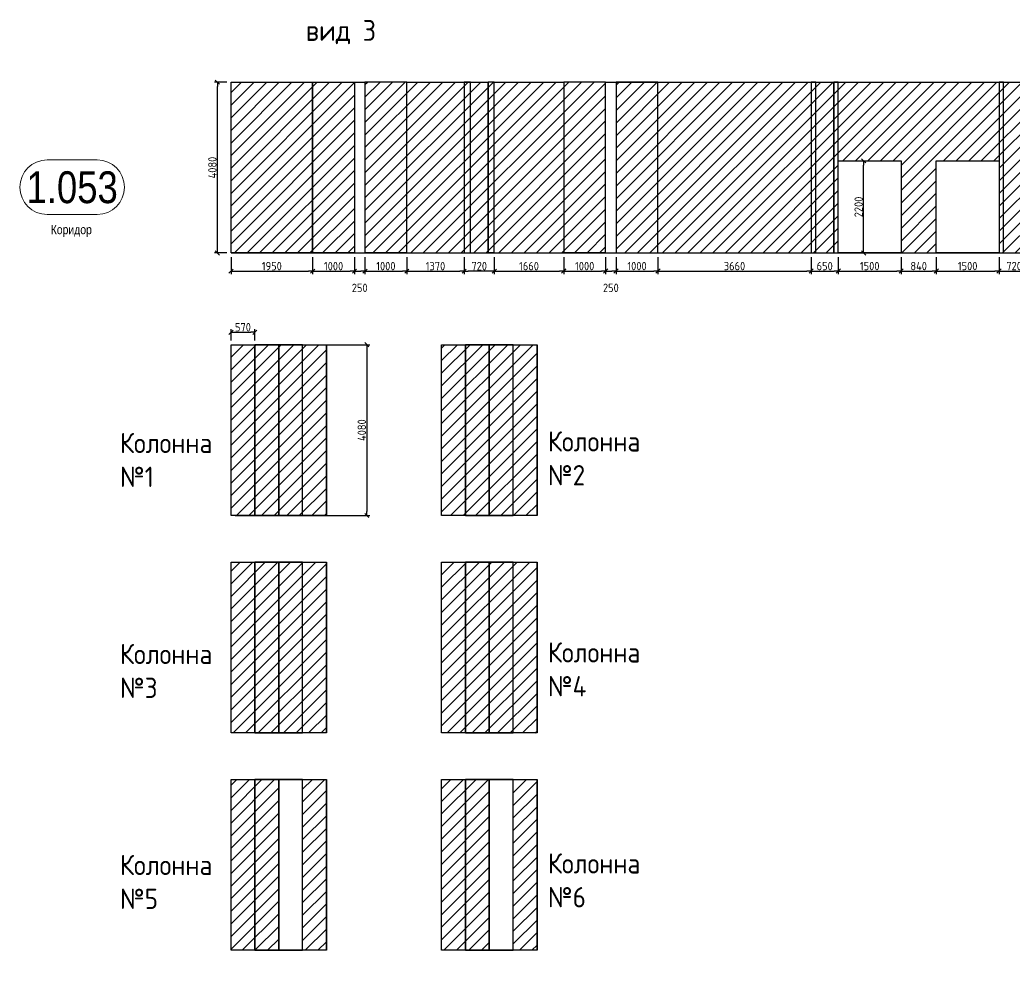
# Model space of a CAD drawing. Header units: millimetres. Extents: x -24360 to 609566, y -391049 to 148426.
# Drawn here: x 273100 to 296855, y -371219 to -348568 of the extents above; entities that cross this region are included whole.
import ezdxf
from ezdxf.enums import TextEntityAlignment as Align

# ---------------------------------------------------------------- set-up
doc = ezdxf.new("R2010")
doc.units = ezdxf.units.MM
doc.layers.get('Defpoints').update_dxf_attribs({"color": 140})
for name, color, linetype, lineweight in [('АР_Area', 5, 'Continuous', 5), ('осново', 7, 'Continuous', 30), ('Уголки', 1, 'Continuous', 30), ('Штриховка', 7, 'Continuous', 30)]:
    doc.layers.add(name, color=color, linetype=linetype, lineweight=lineweight)
doc.styles.add('style1', font='ARIALN.TTF')
doc.styles.add('СПДС', font='isocpeur.ttf', dxfattribs={"width": 0.9})
doc.dimstyles.new('Размера А3', dxfattribs={"dimtxt": 200, "dimasz": 100, "dimexe": 70, "dimexo": 100, "dimgap": 20, "dimtad": 1, "dimdec": 0, "dimrnd": 10, "dimzin": 0, "dimdsep": 46, "dimtxsty": 'СПДС', "dimblk": 'ARROWHEAD_6', "dimcen": 1, "dimclrd": 256, "dimclre": 256, "dimclrt": 256, "dimazin": 0, "dimtfac": 1, "dimtdec": 0, "dimtmove": 2, "dimatfit": 3, "dimfxl": 1, "dimtolj": 1, "dimtzin": 0, "dimarcsym": 0})

# ---------------------------------------------------------------- blocks, each defined once
blk = doc.blocks.new('MOK-МаркаПом_овал_ареал')
for p, q in [((-2.75, 3), (2.75, 3)), ((-2.75, -3), (2.75, -3))]:
    blk.add_line(p, q)
for centre, radius, start, end in [((-2.75, 0), 3, 90, 270), ((2.75, 0), 3, 270, 90), ((-3.75, 0), 3.5, 0, 0.001)]:
    blk.add_arc(centre, radius, start, end)
at = {"color": 0, "style": 'style1'}
blk.add_attdef('АР-ПОМЕЩЕНИЕ:НОМЕР', text='', height=3.5, dxfattribs=at).set_placement((0, 0), align=Align.MIDDLE)
blk = doc.blocks.new('ARROWHEAD_6')
at = {"color": 0, "linetype": 'Continuous'}
for p, q in [((0, 0), (-1, 0)), ((-0.5, -0.5), (0.5, 0.5))]:
    blk.add_line(p, q, dxfattribs=at)
blk = doc.blocks.new('*D928')
at = {"lineweight": -2, "transparency": 16777216}
for p, q in [((278245, -356328), (281460, -356328)), ((281390, -356428), (281390, -360308)), ((278245, -360408), (281460, -360408))]:
    blk.add_line(p, q, dxfattribs=at)
at = {"layer": 'Defpoints', "color": 0, "lineweight": 15, "transparency": 16777216}
for p in [(278145, -356328), (278145, -360408), (281390, -360408)]:
    blk.add_point(p, dxfattribs=at)
at = {"lineweight": -2, "transparency": 16777216, "xscale": 100, "yscale": 100, "zscale": 100}
for p, rotation in [((281390, -356328), 90), ((281390, -360408), 270)]:
    blk.add_blockref('ARROWHEAD_6', p, dxfattribs=dict(at, rotation=rotation))
at = {"transparency": 16777216, "insert": (281270, -358368), "char_height": 200, "attachment_point": 5, "rotation": 90, "style": 'СПДС'}
blk.add_mtext('\\A1;4080', dxfattribs=at)
blk = doc.blocks.new('*D929')
at = {"lineweight": -2, "transparency": 16777216}
for p, q in [((278145, -356228), (278145, -355960)), ((278245, -356030), (278615, -356030)), ((278715, -356228), (278715, -355960))]:
    blk.add_line(p, q, dxfattribs=at)
at = {"layer": 'Defpoints', "color": 0, "lineweight": 15, "transparency": 16777216}
for p in [(278715, -356030), (278145, -356328), (278715, -356328)]:
    blk.add_point(p, dxfattribs=at)
at = {"lineweight": -2, "transparency": 16777216, "xscale": 100, "yscale": 100, "zscale": 100, "rotation": 180}
blk.add_blockref('ARROWHEAD_6', (278145, -356030), dxfattribs=at)
at = {"lineweight": -2, "transparency": 16777216, "xscale": 100, "yscale": 100, "zscale": 100}
blk.add_blockref('ARROWHEAD_6', (278715, -356030), dxfattribs=at)
at = {"transparency": 16777216, "insert": (278430, -355910), "char_height": 200, "attachment_point": 5, "style": 'СПДС'}
blk.add_mtext('\\A1;570', dxfattribs=at)
blk = doc.blocks.new('*D933')
at = {"lineweight": -2, "transparency": 16777216}
for p, q in [((278045, -350056), (277750, -350056)), ((277820, -354036), (277820, -350156)), ((278045, -354136), (277750, -354136))]:
    blk.add_line(p, q, dxfattribs=at)
at = {"layer": 'Defpoints', "color": 0, "lineweight": 15, "transparency": 16777216}
for p in [(277820, -350056), (278145, -350056), (278145, -354136)]:
    blk.add_point(p, dxfattribs=at)
at = {"lineweight": -2, "transparency": 16777216, "xscale": 100, "yscale": 100, "zscale": 100}
for p, rotation in [((277820, -350056), 90), ((277820, -354136), 270)]:
    blk.add_blockref('ARROWHEAD_6', p, dxfattribs=dict(at, rotation=rotation))
at = {"transparency": 16777216, "insert": (277700, -352096), "char_height": 200, "attachment_point": 5, "rotation": 90, "style": 'СПДС'}
blk.add_mtext('\\A1;4080', dxfattribs=at)
blk = doc.blocks.new('*D934')
at = {"lineweight": -2, "transparency": 16777216}
for p, q in [((278145, -354236), (278145, -354640)), ((280095, -354236), (280095, -354640)), ((278245, -354570), (279995, -354570))]:
    blk.add_line(p, q, dxfattribs=at)
at = {"layer": 'Defpoints', "color": 0, "lineweight": 15, "transparency": 16777216}
for p in [(278145, -354136), (280095, -354136), (280095, -354570)]:
    blk.add_point(p, dxfattribs=at)
at = {"lineweight": -2, "transparency": 16777216, "xscale": 100, "yscale": 100, "zscale": 100, "rotation": 180}
blk.add_blockref('ARROWHEAD_6', (278145, -354570), dxfattribs=at)
at = {"lineweight": -2, "transparency": 16777216, "xscale": 100, "yscale": 100, "zscale": 100}
blk.add_blockref('ARROWHEAD_6', (280095, -354570), dxfattribs=at)
at = {"transparency": 16777216, "insert": (279120, -354450), "char_height": 200, "attachment_point": 5, "style": 'СПДС'}
blk.add_mtext('\\A1;1950', dxfattribs=at)
blk = doc.blocks.new('*D935')
at = {"lineweight": -2, "transparency": 16777216}
for p, q in [((280095, -354236), (280095, -354640)), ((281095, -354236), (281095, -354640)), ((280195, -354570), (280995, -354570))]:
    blk.add_line(p, q, dxfattribs=at)
at = {"layer": 'Defpoints', "color": 0, "lineweight": 15, "transparency": 16777216}
for p in [(280095, -354136), (281095, -354136), (281095, -354570)]:
    blk.add_point(p, dxfattribs=at)
at = {"lineweight": -2, "transparency": 16777216, "xscale": 100, "yscale": 100, "zscale": 100, "rotation": 180}
blk.add_blockref('ARROWHEAD_6', (280095, -354570), dxfattribs=at)
at = {"lineweight": -2, "transparency": 16777216, "xscale": 100, "yscale": 100, "zscale": 100}
blk.add_blockref('ARROWHEAD_6', (281095, -354570), dxfattribs=at)
at = {"transparency": 16777216, "insert": (280595, -354450), "char_height": 200, "attachment_point": 5, "style": 'СПДС'}
blk.add_mtext('\\A1;1000', dxfattribs=at)
blk = doc.blocks.new('*D936')
at = {"lineweight": -2, "transparency": 16777216}
for p, q in [((281095, -354236), (281095, -354640)), ((281345, -354236), (281345, -354640)), ((281195, -354570), (281245, -354570))]:
    blk.add_line(p, q, dxfattribs=at)
at = {"layer": 'Defpoints', "color": 0, "lineweight": 15, "transparency": 16777216}
for p in [(281095, -354136), (281345, -354136), (281345, -354570)]:
    blk.add_point(p, dxfattribs=at)
at = {"lineweight": -2, "transparency": 16777216, "xscale": 100, "yscale": 100, "zscale": 100, "rotation": 180}
blk.add_blockref('ARROWHEAD_6', (281095, -354570), dxfattribs=at)
at = {"lineweight": -2, "transparency": 16777216, "xscale": 100, "yscale": 100, "zscale": 100}
blk.add_blockref('ARROWHEAD_6', (281345, -354570), dxfattribs=at)
at = {"transparency": 16777216, "insert": (281220, -354970), "char_height": 200, "attachment_point": 5, "style": 'СПДС'}
blk.add_mtext('\\A1;250', dxfattribs=at)
blk = doc.blocks.new('*D937')
at = {"lineweight": -2, "transparency": 16777216}
for p, q in [((281345, -354236), (281345, -354640)), ((282345, -354236), (282345, -354640)), ((281445, -354570), (282245, -354570))]:
    blk.add_line(p, q, dxfattribs=at)
at = {"layer": 'Defpoints', "color": 0, "lineweight": 15, "transparency": 16777216}
for p in [(281345, -354136), (282345, -354136), (282345, -354570)]:
    blk.add_point(p, dxfattribs=at)
at = {"lineweight": -2, "transparency": 16777216, "xscale": 100, "yscale": 100, "zscale": 100, "rotation": 180}
blk.add_blockref('ARROWHEAD_6', (281345, -354570), dxfattribs=at)
at = {"lineweight": -2, "transparency": 16777216, "xscale": 100, "yscale": 100, "zscale": 100}
blk.add_blockref('ARROWHEAD_6', (282345, -354570), dxfattribs=at)
at = {"transparency": 16777216, "insert": (281845, -354450), "char_height": 200, "attachment_point": 5, "style": 'СПДС'}
blk.add_mtext('\\A1;1000', dxfattribs=at)
blk = doc.blocks.new('*D938')
at = {"lineweight": -2, "transparency": 16777216}
for p, q in [((282345, -354236), (282345, -354640)), ((283715, -354236), (283715, -354640)), ((282445, -354570), (283615, -354570))]:
    blk.add_line(p, q, dxfattribs=at)
at = {"layer": 'Defpoints', "color": 0, "lineweight": 15, "transparency": 16777216}
for p in [(282345, -354136), (283715, -354136), (283715, -354570)]:
    blk.add_point(p, dxfattribs=at)
at = {"lineweight": -2, "transparency": 16777216, "xscale": 100, "yscale": 100, "zscale": 100, "rotation": 180}
blk.add_blockref('ARROWHEAD_6', (282345, -354570), dxfattribs=at)
at = {"lineweight": -2, "transparency": 16777216, "xscale": 100, "yscale": 100, "zscale": 100}
blk.add_blockref('ARROWHEAD_6', (283715, -354570), dxfattribs=at)
at = {"transparency": 16777216, "insert": (283030, -354450), "char_height": 200, "attachment_point": 5, "style": 'СПДС'}
blk.add_mtext('\\A1;1370', dxfattribs=at)
blk = doc.blocks.new('*D939')
at = {"lineweight": -2, "transparency": 16777216}
for p, q in [((283715, -354236), (283715, -354640)), ((284435, -354236), (284435, -354640)), ((284335, -354570), (283815, -354570))]:
    blk.add_line(p, q, dxfattribs=at)
at = {"layer": 'Defpoints', "color": 0, "lineweight": 15, "transparency": 16777216}
for p in [(283715, -354136), (284435, -354136), (283715, -354570)]:
    blk.add_point(p, dxfattribs=at)
at = {"lineweight": -2, "transparency": 16777216, "xscale": 100, "yscale": 100, "zscale": 100, "rotation": 180}
blk.add_blockref('ARROWHEAD_6', (283715, -354570), dxfattribs=at)
at = {"lineweight": -2, "transparency": 16777216, "xscale": 100, "yscale": 100, "zscale": 100}
blk.add_blockref('ARROWHEAD_6', (284435, -354570), dxfattribs=at)
at = {"transparency": 16777216, "insert": (284075, -354450), "char_height": 200, "attachment_point": 5, "style": 'СПДС'}
blk.add_mtext('\\A1;720', dxfattribs=at)
blk = doc.blocks.new('*D940')
at = {"lineweight": -2, "transparency": 16777216}
for p, q in [((284435, -354236), (284435, -354640)), ((286095, -354236), (286095, -354640)), ((284535, -354570), (285995, -354570))]:
    blk.add_line(p, q, dxfattribs=at)
at = {"layer": 'Defpoints', "color": 0, "lineweight": 15, "transparency": 16777216}
for p in [(284435, -354136), (286095, -354136), (286095, -354570)]:
    blk.add_point(p, dxfattribs=at)
at = {"lineweight": -2, "transparency": 16777216, "xscale": 100, "yscale": 100, "zscale": 100, "rotation": 180}
blk.add_blockref('ARROWHEAD_6', (284435, -354570), dxfattribs=at)
at = {"lineweight": -2, "transparency": 16777216, "xscale": 100, "yscale": 100, "zscale": 100}
blk.add_blockref('ARROWHEAD_6', (286095, -354570), dxfattribs=at)
at = {"transparency": 16777216, "insert": (285265, -354450), "char_height": 200, "attachment_point": 5, "style": 'СПДС'}
blk.add_mtext('\\A1;1660', dxfattribs=at)
blk = doc.blocks.new('*D941')
at = {"lineweight": -2, "transparency": 16777216}
for p, q in [((286095, -354236), (286095, -354639)), ((287095, -354236), (287095, -354639)), ((286195, -354569), (286995, -354569))]:
    blk.add_line(p, q, dxfattribs=at)
at = {"layer": 'Defpoints', "color": 0, "lineweight": 15, "transparency": 16777216}
for p in [(286095, -354136), (287095, -354136), (287095, -354569)]:
    blk.add_point(p, dxfattribs=at)
at = {"lineweight": -2, "transparency": 16777216, "xscale": 100, "yscale": 100, "zscale": 100, "rotation": 180}
blk.add_blockref('ARROWHEAD_6', (286095, -354569), dxfattribs=at)
at = {"lineweight": -2, "transparency": 16777216, "xscale": 100, "yscale": 100, "zscale": 100}
blk.add_blockref('ARROWHEAD_6', (287095, -354569), dxfattribs=at)
at = {"transparency": 16777216, "insert": (286595, -354449), "char_height": 200, "attachment_point": 5, "style": 'СПДС'}
blk.add_mtext('\\A1;1000', dxfattribs=at)
blk = doc.blocks.new('*D942')
at = {"lineweight": -2, "transparency": 16777216}
for p, q in [((287095, -354236), (287095, -354639)), ((287345, -354236), (287345, -354639)), ((287195, -354569), (287245, -354569))]:
    blk.add_line(p, q, dxfattribs=at)
at = {"layer": 'Defpoints', "color": 0, "lineweight": 15, "transparency": 16777216}
for p in [(287095, -354136), (287345, -354136), (287345, -354569)]:
    blk.add_point(p, dxfattribs=at)
at = {"lineweight": -2, "transparency": 16777216, "xscale": 100, "yscale": 100, "zscale": 100, "rotation": 180}
blk.add_blockref('ARROWHEAD_6', (287095, -354569), dxfattribs=at)
at = {"lineweight": -2, "transparency": 16777216, "xscale": 100, "yscale": 100, "zscale": 100}
blk.add_blockref('ARROWHEAD_6', (287345, -354569), dxfattribs=at)
at = {"transparency": 16777216, "insert": (287220, -354969), "char_height": 200, "attachment_point": 5, "style": 'СПДС'}
blk.add_mtext('\\A1;250', dxfattribs=at)
blk = doc.blocks.new('*D943')
at = {"lineweight": -2, "transparency": 16777216}
for p, q in [((287345, -354236), (287345, -354639)), ((288345, -354236), (288345, -354639)), ((287445, -354569), (288245, -354569))]:
    blk.add_line(p, q, dxfattribs=at)
at = {"layer": 'Defpoints', "color": 0, "lineweight": 15, "transparency": 16777216}
for p in [(287345, -354136), (288345, -354136), (288345, -354569)]:
    blk.add_point(p, dxfattribs=at)
at = {"lineweight": -2, "transparency": 16777216, "xscale": 100, "yscale": 100, "zscale": 100, "rotation": 180}
blk.add_blockref('ARROWHEAD_6', (287345, -354569), dxfattribs=at)
at = {"lineweight": -2, "transparency": 16777216, "xscale": 100, "yscale": 100, "zscale": 100}
blk.add_blockref('ARROWHEAD_6', (288345, -354569), dxfattribs=at)
at = {"transparency": 16777216, "insert": (287845, -354449), "char_height": 200, "attachment_point": 5, "style": 'СПДС'}
blk.add_mtext('\\A1;1000', dxfattribs=at)
blk = doc.blocks.new('*D944')
at = {"lineweight": -2, "transparency": 16777216}
for p, q in [((288345, -354236), (288345, -354639)), ((292005, -354236), (292005, -354639)), ((288445, -354569), (291905, -354569))]:
    blk.add_line(p, q, dxfattribs=at)
at = {"layer": 'Defpoints', "color": 0, "lineweight": 15, "transparency": 16777216}
for p in [(288345, -354136), (292005, -354136), (292005, -354569)]:
    blk.add_point(p, dxfattribs=at)
at = {"lineweight": -2, "transparency": 16777216, "xscale": 100, "yscale": 100, "zscale": 100, "rotation": 180}
blk.add_blockref('ARROWHEAD_6', (288345, -354569), dxfattribs=at)
at = {"lineweight": -2, "transparency": 16777216, "xscale": 100, "yscale": 100, "zscale": 100}
blk.add_blockref('ARROWHEAD_6', (292005, -354569), dxfattribs=at)
at = {"transparency": 16777216, "insert": (290175, -354449), "char_height": 200, "attachment_point": 5, "style": 'СПДС'}
blk.add_mtext('\\A1;3660', dxfattribs=at)
blk = doc.blocks.new('*D945')
at = {"lineweight": -2, "transparency": 16777216}
for p, q in [((292005, -354236), (292005, -354639)), ((292655, -354236), (292655, -354639)), ((292105, -354569), (292555, -354569))]:
    blk.add_line(p, q, dxfattribs=at)
at = {"layer": 'Defpoints', "color": 0, "lineweight": 15, "transparency": 16777216}
for p in [(292005, -354136), (292655, -354136), (292655, -354569)]:
    blk.add_point(p, dxfattribs=at)
at = {"lineweight": -2, "transparency": 16777216, "xscale": 100, "yscale": 100, "zscale": 100, "rotation": 180}
blk.add_blockref('ARROWHEAD_6', (292005, -354569), dxfattribs=at)
at = {"lineweight": -2, "transparency": 16777216, "xscale": 100, "yscale": 100, "zscale": 100}
blk.add_blockref('ARROWHEAD_6', (292655, -354569), dxfattribs=at)
at = {"transparency": 16777216, "insert": (292330, -354449), "char_height": 200, "attachment_point": 5, "style": 'СПДС'}
blk.add_mtext('\\A1;650', dxfattribs=at)
blk = doc.blocks.new('*D946')
at = {"lineweight": -2, "transparency": 16777216}
for p, q in [((292655, -354236), (292655, -354639)), ((294155, -354236), (294155, -354639)), ((292755, -354569), (294055, -354569))]:
    blk.add_line(p, q, dxfattribs=at)
at = {"layer": 'Defpoints', "color": 0, "lineweight": 15, "transparency": 16777216}
for p in [(292655, -354136), (294155, -354136), (294155, -354569)]:
    blk.add_point(p, dxfattribs=at)
at = {"lineweight": -2, "transparency": 16777216, "xscale": 100, "yscale": 100, "zscale": 100, "rotation": 180}
blk.add_blockref('ARROWHEAD_6', (292655, -354569), dxfattribs=at)
at = {"lineweight": -2, "transparency": 16777216, "xscale": 100, "yscale": 100, "zscale": 100}
blk.add_blockref('ARROWHEAD_6', (294155, -354569), dxfattribs=at)
at = {"transparency": 16777216, "insert": (293405, -354449), "char_height": 200, "attachment_point": 5, "style": 'СПДС'}
blk.add_mtext('\\A1;1500', dxfattribs=at)
blk = doc.blocks.new('*D947')
at = {"lineweight": -2, "transparency": 16777216}
for p, q in [((292755, -351936), (293330, -351936)), ((293260, -354036), (293260, -352036)), ((292755, -354136), (293330, -354136))]:
    blk.add_line(p, q, dxfattribs=at)
at = {"layer": 'Defpoints', "color": 0, "lineweight": 15, "transparency": 16777216}
for p in [(292655, -351936), (293260, -351936), (292655, -354136)]:
    blk.add_point(p, dxfattribs=at)
at = {"lineweight": -2, "transparency": 16777216, "xscale": 100, "yscale": 100, "zscale": 100}
for p, rotation in [((293260, -351936), 90), ((293260, -354136), 270)]:
    blk.add_blockref('ARROWHEAD_6', p, dxfattribs=dict(at, rotation=rotation))
at = {"transparency": 16777216, "insert": (293140, -353036), "char_height": 200, "attachment_point": 5, "rotation": 90, "style": 'СПДС'}
blk.add_mtext('\\A1;2200', dxfattribs=at)
blk = doc.blocks.new('*D948')
at = {"lineweight": -2, "transparency": 16777216}
for p, q in [((294155, -354236), (294155, -354639)), ((294995, -354236), (294995, -354639)), ((294255, -354569), (294895, -354569))]:
    blk.add_line(p, q, dxfattribs=at)
at = {"layer": 'Defpoints', "color": 0, "lineweight": 15, "transparency": 16777216}
for p in [(294155, -354136), (294995, -354136), (294995, -354569)]:
    blk.add_point(p, dxfattribs=at)
at = {"lineweight": -2, "transparency": 16777216, "xscale": 100, "yscale": 100, "zscale": 100, "rotation": 180}
blk.add_blockref('ARROWHEAD_6', (294155, -354569), dxfattribs=at)
at = {"lineweight": -2, "transparency": 16777216, "xscale": 100, "yscale": 100, "zscale": 100}
blk.add_blockref('ARROWHEAD_6', (294995, -354569), dxfattribs=at)
at = {"transparency": 16777216, "insert": (294575, -354449), "char_height": 200, "attachment_point": 5, "style": 'СПДС'}
blk.add_mtext('\\A1;840', dxfattribs=at)
blk = doc.blocks.new('*D949')
at = {"lineweight": -2, "transparency": 16777216}
for p, q in [((294995, -354236), (294995, -354638)), ((296495, -354236), (296495, -354638)), ((295095, -354568), (296395, -354568))]:
    blk.add_line(p, q, dxfattribs=at)
at = {"layer": 'Defpoints', "color": 0, "lineweight": 15, "transparency": 16777216}
for p in [(294995, -354136), (296495, -354136), (296495, -354568)]:
    blk.add_point(p, dxfattribs=at)
at = {"lineweight": -2, "transparency": 16777216, "xscale": 100, "yscale": 100, "zscale": 100, "rotation": 180}
blk.add_blockref('ARROWHEAD_6', (294995, -354568), dxfattribs=at)
at = {"lineweight": -2, "transparency": 16777216, "xscale": 100, "yscale": 100, "zscale": 100}
blk.add_blockref('ARROWHEAD_6', (296495, -354568), dxfattribs=at)
at = {"transparency": 16777216, "insert": (295745, -354448), "char_height": 200, "attachment_point": 5, "style": 'СПДС'}
blk.add_mtext('\\A1;1500', dxfattribs=at)
blk = doc.blocks.new('*D950')
at = {"lineweight": -2, "transparency": 16777216}
for p, q in [((296495, -354236), (296495, -354639)), ((297215, -354236), (297215, -354639)), ((296595, -354569), (297115, -354569))]:
    blk.add_line(p, q, dxfattribs=at)
at = {"layer": 'Defpoints', "color": 0, "lineweight": 15, "transparency": 16777216}
for p in [(296495, -354136), (297215, -354136), (297215, -354569)]:
    blk.add_point(p, dxfattribs=at)
at = {"lineweight": -2, "transparency": 16777216, "xscale": 100, "yscale": 100, "zscale": 100, "rotation": 180}
blk.add_blockref('ARROWHEAD_6', (296495, -354569), dxfattribs=at)
at = {"lineweight": -2, "transparency": 16777216, "xscale": 100, "yscale": 100, "zscale": 100}
blk.add_blockref('ARROWHEAD_6', (297215, -354569), dxfattribs=at)
at = {"transparency": 16777216, "insert": (296855, -354449), "char_height": 200, "attachment_point": 5, "style": 'СПДС'}
blk.add_mtext('\\A1;720', dxfattribs=at)

msp = doc.modelspace()

# ---------------------------------------------------------------- hatches: boundary and pattern name
at = {"layer": 'Штриховка'}
h = msp.add_hatch(dxfattribs=at)
h.set_pattern_fill('ANSI31', color=3, scale=67)
h.paths.add_polyline_path([(280095.388, -350055.721), (278145.388, -350055.721), (278145.388, -354135.721), (280095.388, -354135.721)])
h.paths.add_polyline_path([(281095.388, -350055.721), (280095.388, -350055.721), (280095.388, -354135.721), (281095.388, -354135.721)])
h.paths.add_polyline_path([(282345.388, -350055.721), (281345.388, -350055.721), (281345.388, -354135.721), (282345.388, -354135.721)])
h.paths.add_polyline_path([(283715.388, -350055.721), (282345.388, -350055.721), (282345.388, -354135.721), (283715.388, -354135.721)])
h.paths.add_polyline_path([(283865.388, -350055.721), (283715.388, -350055.721), (283715.388, -354135.721), (283865.388, -354135.721)])
h.paths.add_polyline_path([(284285.388, -350055.721), (283865.388, -350055.721), (283865.388, -354135.721), (284285.388, -354135.721)])
h.paths.add_polyline_path([(284435.388, -350055.721), (284285.388, -350055.721), (284285.388, -354135.721), (284435.388, -354135.721)])
h.paths.add_polyline_path([(286095.388, -350055.721), (284435.388, -350055.721), (284435.388, -354135.721), (286095.388, -354135.721)])
h.paths.add_polyline_path([(287095.388, -350055.721), (286095.388, -350055.721), (286095.388, -354135.721), (287095.388, -354135.721)])
h.paths.add_polyline_path([(286898.371, -350055.721), (287095.388, -354135.721)], flags=16)
h.paths.add_polyline_path([(292005.388, -350055.721), (287345.388, -350055.721), (287345.388, -354135.721), (292005.388, -354135.721)])
h.paths.add_polyline_path([(292115.388, -350055.721), (292005.388, -350055.721), (292005.388, -354135.721), (292115.388, -354135.721)])
h.paths.add_polyline_path([(292545.388, -350055.721), (292115.388, -350055.721), (292115.388, -354135.721), (292545.388, -354135.721)])
h.paths.add_polyline_path([(292655.388, -350055.721), (292545.388, -350055.721), (292545.388, -354135.721), (292655.388, -354135.721), (292655.388, -351935.721)])
h.paths.add_polyline_path([(296495.388, -350055.721), (292655.388, -350055.721), (292655.388, -351935.721), (294155.388, -351935.721), (294155.388, -354135.721), (294995.388, -354135.721), (294995.388, -351935.721), (296495.388, -351935.721)])
h.paths.add_polyline_path([(296605.388, -350055.721), (296495.388, -350055.721), (296495.388, -354135.721), (296605.388, -354135.721)])
h.paths.add_polyline_path([(297105.388, -350055.721), (296605.388, -350055.721), (296605.388, -354135.721), (297105.388, -354135.721)])
h.paths.add_polyline_path([(297215.388, -350055.721), (297105.388, -350055.721), (297105.388, -354135.721), (297215.388, -354135.721)])
h.paths.add_polyline_path([(300745.388, -350055.721), (297215.388, -350055.721), (297215.388, -354135.721), (300745.388, -354135.721)])
h.paths.add_polyline_path([(300845.388, -350055.721), (300745.388, -350055.721), (300745.388, -354135.721), (300845.388, -354135.721)])
h.paths.add_polyline_path([(301645.388, -350055.721), (300845.388, -350055.721), (300845.388, -354135.721), (301645.388, -354135.721)])
h.paths.add_polyline_path([(304605.388, -350055.721), (303645.388, -350055.721), (303645.388, -354135.721), (304605.388, -354135.721)])
h.paths.add_polyline_path([(305405.388, -350055.721), (304605.388, -350055.721), (304605.388, -354135.721), (305405.388, -354135.721)])
h.paths.add_polyline_path([(315035.388, -350355.721), (314750.388, -350355.721), (314750.388, -350055.721), (305405.388, -350055.721), (305405.388, -354135.721), (315035.388, -354135.721)])
h.paths.add_polyline_path([(333360.335, -350395.721), (329560.335, -350395.721), (329560.335, -354135.721), (333360.335, -354135.721)])
h.paths.add_polyline_path([(333645.335, -350395.721), (333360.335, -350395.721), (333360.335, -354135.721), (333645.335, -354135.721)])
h.paths.add_polyline_path([(334215.335, -350395.721), (333645.335, -350395.721), (333645.335, -354135.721), (334215.335, -354135.721)])
h.paths.add_polyline_path([(334495.335, -350395.721), (334215.335, -350395.721), (334215.335, -354135.721), (334495.335, -354135.721)])
h.paths.add_polyline_path([(333360.335, -350110.721), (329560.335, -350110.721), (329560.335, -350395.721), (333360.335, -350395.721)])
h.paths.add_polyline_path([(333360.335, -349810.721), (329560.335, -349810.721), (329560.335, -350110.721), (333360.335, -350110.721)])
h.paths.add_polyline_path([(334215.335, -349810.721), (333645.335, -349810.721), (333645.335, -350110.721), (334215.335, -350110.721)])
h.paths.add_polyline_path([(336145.335, -350395.721), (334495.335, -350395.721), (334495.335, -354135.721), (336145.335, -354135.721)])
h.paths.add_polyline_path([(336145.335, -350110.721), (334495.335, -350110.721), (334495.335, -350395.721), (336145.335, -350395.721)])
h.paths.add_polyline_path([(339635.335, -349810.721), (334495.335, -349810.721), (334495.335, -350110.721), (339635.335, -350110.721)])
h.paths.add_polyline_path([(339935.335, -350395.721), (339635.335, -350395.721), (339635.335, -354135.721), (339935.335, -354135.721)])
h.paths.add_polyline_path([(340225.335, -350395.721), (339935.335, -350395.721), (339935.335, -354135.721), (340225.335, -354135.721)])
h.paths.add_polyline_path([(340345.335, -350395.721), (340225.335, -350395.721), (340225.335, -354135.721), (340345.335, -354135.721)])
h.paths.add_polyline_path([(355145.39, -350055.721), (351625.39, -350055.721), (351625.39, -354135.721), (355145.39, -354135.721)])
h.paths.add_polyline_path([(355275.39, -350055.721), (355145.39, -350055.721), (355145.39, -354135.721), (355275.39, -354135.721)])
h.paths.add_polyline_path([(355715.39, -350055.721), (355275.39, -350055.721), (355275.39, -354135.721), (355715.39, -354135.721)])
h.paths.add_polyline_path([(355845.39, -350055.721), (355715.39, -350055.721), (355715.39, -354135.721), (355845.39, -354135.721)])
h.paths.add_polyline_path([(360915.39, -350055.721), (355845.39, -350055.721), (355845.39, -354135.721), (360915.39, -354135.721)])
h.paths.add_polyline_path([(361025.39, -350055.721), (360915.39, -350055.721), (360915.39, -354135.721), (361025.39, -354135.721)])
h.paths.add_polyline_path([(361475.39, -350055.721), (361025.39, -350055.721), (361025.39, -354135.721), (361475.39, -354135.721)])
h.paths.add_polyline_path([(361585.39, -350055.721), (361475.39, -350055.721), (361475.39, -354135.721), (361585.39, -354135.721)])
h.paths.add_polyline_path([(364745.39, -350055.721), (361585.39, -350055.721), (361585.39, -354135.721), (362145.673, -354135.721), (362145.673, -351935.721), (364145.673, -351935.721), (364145.673, -354135.721), (364745.39, -354135.721)])
h.paths.add_polyline_path([(364745.39, -350055.721), (364745.39, -354135.721)], flags=17)
h.paths.add_polyline_path([(368885.39, -350055.721), (364745.39, -350055.721), (364745.39, -354135.721), (368885.39, -354135.721)], flags=17)
h.paths.add_polyline_path([(364745.39, -350055.721), (368885.39, -350055.721), (368885.39, -354135.721), (364745.39, -354135.721)], flags=17)
h.paths.add_polyline_path([(368165.39, -350055.721), (364745.39, -350055.721), (364745.39, -354135.721), (368165.39, -354135.721)], flags=0)
h.paths.add_polyline_path([(368275.39, -350055.721), (368165.39, -350055.721), (368165.39, -354135.721), (368275.39, -354135.721)], flags=0)
h.paths.add_polyline_path([(368775.39, -350055.721), (368275.39, -350055.721), (368275.39, -354135.721), (368775.39, -354135.721)], flags=0)
h.paths.add_polyline_path([(368885.39, -350055.721), (368775.39, -350055.721), (368775.39, -354135.721), (368885.39, -354135.721), (368885.39, -351935.721)], flags=0)
h.paths.add_polyline_path([(372725.39, -350055.721), (368885.39, -350055.721), (368885.39, -351935.721), (370385.39, -351935.721), (370385.39, -354135.721), (371225.39, -354135.721), (371225.39, -351935.721), (372725.39, -351935.721)])
h.paths.add_polyline_path([(372835.39, -350055.721), (372725.39, -350055.721), (372725.39, -354135.721), (372835.39, -354135.721)])
h.paths.add_polyline_path([(373265.39, -350055.721), (372835.39, -350055.721), (372835.39, -354135.721), (373265.39, -354135.721)])
h.paths.add_polyline_path([(373375.39, -350055.721), (373265.39, -350055.721), (373265.39, -354135.721), (373375.39, -354135.721)])
h.paths.add_polyline_path([(377035.39, -350055.721), (373375.39, -350055.721), (373375.39, -354135.721), (377035.39, -354135.721)])
h.paths.add_polyline_path([(378035.39, -350055.721), (377035.39, -350055.721), (377035.39, -354135.721), (378035.39, -354135.721)])
h.paths.add_polyline_path([(379285.39, -350055.721), (378285.39, -350055.721), (378285.39, -354135.721), (379285.39, -354135.721)])
h.paths.add_polyline_path([(380945.39, -350055.721), (379285.39, -350055.721), (379285.39, -354135.721), (380945.39, -354135.721)])
h.paths.add_polyline_path([(383035.39, -350055.721), (381665.39, -350055.721), (381665.39, -354135.721), (383035.39, -354135.721)])
h.paths.add_polyline_path([(384035.39, -350055.721), (383035.39, -350055.721), (383035.39, -354135.721), (384035.39, -354135.721)])
h.paths.add_polyline_path([(385285.39, -350055.721), (384285.39, -350055.721), (384285.39, -354135.721), (385285.39, -354135.721)])
h.paths.add_polyline_path([(387235.39, -350055.721), (385285.39, -350055.721), (385285.39, -354135.721), (387235.39, -354135.721)])
h.paths.add_polyline_path([(278715.388, -356327.632), (278145.388, -356327.632), (278145.388, -360407.632), (278715.388, -360407.632)])
h.paths.add_polyline_path([(279285.388, -356327.632), (278715.388, -356327.632), (278715.388, -360407.632), (279285.388, -360407.632)])
h.paths.add_polyline_path([(279855.388, -356327.632), (279285.388, -356327.632), (279285.388, -360407.632), (279855.388, -360407.632)])
h.paths.add_polyline_path([(280425.388, -356327.632), (279855.388, -356327.632), (279855.388, -360407.632), (280425.388, -360407.632)])
h.paths.add_polyline_path([(283176.475, -356327.632), (285456.475, -356327.632), (285456.475, -360407.632), (283176.475, -360407.632)])
h.paths.add_polyline_path([(283176.475, -361521.013), (285456.475, -361521.013), (285456.475, -365601.013), (283176.475, -365601.013)])
h.paths.add_polyline_path([(278145.388, -361521.013), (280425.388, -361521.013), (280425.388, -365601.013), (278145.388, -365601.013)])
h.paths.add_polyline_path([(278145.388, -366714.393), (279285.388, -366714.393), (279285.388, -370794.393), (278145.388, -370794.393)])
h.paths.add_polyline_path([(283176.475, -366714.393), (284316.475, -366714.393), (284316.475, -370794.393), (283176.475, -370794.393)])
h.paths.add_polyline_path([(278145.388, -376006.182), (278715.388, -376006.182), (278715.388, -371926.182), (278145.388, -371926.182)])
h.paths.add_polyline_path([(279855.388, -376006.182), (280425.388, -376006.182), (280425.388, -371926.182), (279855.388, -371926.182)])
h.paths.add_polyline_path([(279285.388, -376006.182), (279855.388, -376006.182), (279855.388, -372226.182), (279285.388, -372226.182)])
h.paths.add_polyline_path([(278715.388, -376006.182), (279285.388, -376006.182), (279285.388, -371926.182), (278715.388, -371926.182)])
h.paths.add_polyline_path([(284316.475, -386001.711), (284886.475, -386001.711), (284886.475, -382221.711), (284316.475, -382221.711)])
h.paths.add_polyline_path([(283746.475, -386001.711), (284316.475, -386001.711), (284316.475, -381921.711), (283746.475, -381921.711)])
h.paths.add_polyline_path([(283176.475, -386001.711), (283746.475, -386001.711), (283746.475, -382221.711), (283176.475, -382221.711)])
h.paths.add_polyline_path([(284886.475, -386001.711), (285456.475, -386001.711), (285456.475, -381921.711), (284886.475, -381921.711)])
h.paths.add_polyline_path([(284316.475, -381003.947), (284886.475, -381003.947), (284886.475, -377223.947), (284316.475, -377223.947)])
h.paths.add_polyline_path([(283746.475, -381003.947), (284316.475, -381003.947), (284316.475, -376923.947), (283746.475, -376923.947)])
h.paths.add_polyline_path([(283176.475, -381003.947), (283746.475, -381003.947), (283746.475, -377223.947), (283176.475, -377223.947)])
h.paths.add_polyline_path([(284886.475, -381003.947), (285456.475, -381003.947), (285456.475, -376923.947), (284886.475, -376923.947)])
h.paths.add_polyline_path([(283176.475, -376006.182), (283746.475, -376006.182), (283746.475, -371926.182), (283176.475, -371926.182)])
h.paths.add_polyline_path([(284886.475, -376006.182), (285456.475, -376006.182), (285456.475, -371926.182), (284886.475, -371926.182)])
h.paths.add_polyline_path([(284316.475, -376006.182), (284886.475, -376006.182), (284886.475, -372226.182), (284316.475, -372226.182)])
h.paths.add_polyline_path([(283746.475, -376006.182), (284316.475, -376006.182), (284316.475, -371926.182), (283746.475, -371926.182)])
h.paths.add_polyline_path([(279285.388, -386001.711), (279855.388, -386001.711), (279855.388, -382221.711), (279285.388, -382221.711)])
h.paths.add_polyline_path([(278715.388, -386001.711), (279285.388, -386001.711), (279285.388, -381921.711), (278715.388, -381921.711)])
h.paths.add_polyline_path([(278145.388, -386001.711), (278715.388, -386001.711), (278715.388, -382221.711), (278145.388, -382221.711)])
h.paths.add_polyline_path([(279855.388, -386001.711), (280425.388, -386001.711), (280425.388, -381921.711), (279855.388, -381921.711)])
h.paths.add_polyline_path([(279285.388, -381003.947), (279855.388, -381003.947), (279855.388, -377223.947), (279285.388, -377223.947)])
h.paths.add_polyline_path([(278715.388, -381003.947), (279285.388, -381003.947), (279285.388, -376923.947), (278715.388, -376923.947)])
h.paths.add_polyline_path([(278145.388, -381003.947), (278715.388, -381003.947), (278715.388, -377223.947), (278145.388, -377223.947)])
h.paths.add_polyline_path([(279855.388, -381003.947), (280425.388, -381003.947), (280425.388, -376923.947), (279855.388, -376923.947)])
h.paths.add_polyline_path([(279285.388, -390999.476), (279855.388, -390999.476), (279855.388, -387219.476), (279285.388, -387219.476)])
h.paths.add_polyline_path([(284316.475, -390999.476), (284886.475, -390999.476), (284886.475, -387219.476), (284316.475, -387219.476)])
h.paths.add_polyline_path([(285456.475, -366714.393), (284886.475, -366714.393), (284886.475, -370794.393), (285456.475, -370794.393)])
h.paths.add_polyline_path([(280425.388, -366714.393), (279855.388, -366714.393), (279855.388, -370794.393), (280425.388, -370794.393)])

# ---------------------------------------------------------------- linework, layer by layer
at = {"layer": 'осново'}
for p, q in [((278145.388, -350055.721), (280095.388, -350055.721)), ((280095.388, -350055.721), (281095.388, -350055.721)), ((281095.388, -350055.721), (281345.388, -350055.721)), ((282345.388, -350055.721), (281345.388, -350055.721)), ((282345.388, -350055.721), (283715.388, -350055.721)), ((283715.388, -350055.721), (283865.388, -350055.721)), ((283865.388, -350055.721), (284285.388, -350055.721)), ((284435.388, -350055.721), (284285.388, -350055.721)), ((284435.388, -350055.721), (286095.388, -350055.721)), ((287095.388, -350055.721), (286095.388, -350055.721)), ((287095.388, -350055.721), (287345.388, -350055.721)), ((287345.388, -350055.721), (288345.388, -350055.721)), ((288345.388, -350055.721), (292005.388, -350055.721)), ((292005.388, -350055.721), (292115.388, -350055.721)), ((292115.388, -350055.721), (292545.388, -350055.721)), ((292545.388, -350055.721), (292655.388, -350055.721)), ((292655.388, -350055.721), (296495.388, -350055.721)), ((296495.388, -350055.721), (296605.388, -350055.721)), ((296605.388, -350055.721), (297105.388, -350055.721)), ((278145.388, -354135.721), (280095.388, -354135.721)), ((280095.388, -354135.721), (281095.388, -354135.721)), ((281095.388, -354135.721), (281345.388, -354135.721)), ((282345.388, -354135.721), (281345.388, -354135.721)), ((282345.388, -354135.721), (283715.388, -354135.721)), ((283715.388, -354135.721), (283865.388, -354135.721)), ((283865.388, -354135.721), (284285.388, -354135.721)), ((284435.388, -354135.721), (284285.388, -354135.721)), ((284435.388, -354135.721), (286095.388, -354135.721)), ((287095.388, -354135.721), (286095.388, -354135.721)), ((287095.388, -354135.721), (287345.388, -354135.721)), ((287345.388, -354135.721), (288345.388, -354135.721)), ((288345.388, -354135.721), (292005.388, -354135.721)), ((292005.388, -354135.721), (292115.388, -354135.721)), ((292115.388, -354135.721), (292545.388, -354135.721)), ((292545.388, -354135.721), (292655.388, -354135.721)), ((292655.388, -354135.721), (296495.388, -354135.721)), ((296495.388, -354135.721), (296605.388, -354135.721)), ((296605.388, -354135.721), (297105.388, -354135.721))]:
    msp.add_line(p, q, dxfattribs=at)
for points in [[(280095.388, -354135.721), (278145.388, -354135.721), (278145.388, -350055.721), (280095.388, -350055.721)], [(281095.388, -354135.721), (280095.388, -354135.721), (280095.388, -350055.721), (281095.388, -350055.721)], [(282345.388, -350055.721), (281345.388, -350055.721), (281345.388, -354135.721), (282345.388, -354135.721)], [(283865.388, -350055.721), (283715.388, -350055.721), (283715.388, -354135.721), (283865.388, -354135.721)], [(284435.388, -350055.721), (284285.388, -350055.721), (284285.388, -354135.721), (284435.388, -354135.721)], [(287095.388, -350055.721), (286095.388, -350055.721), (286095.388, -354135.721), (287095.388, -354135.721)], [(288345.388, -350055.721), (287345.388, -350055.721), (287345.388, -354135.721), (288345.388, -354135.721)], [(292115.388, -350055.721), (292005.388, -350055.721), (292005.388, -354135.721), (292115.388, -354135.721)], [(292655.388, -350055.721), (292545.388, -350055.721), (292545.388, -354135.721), (292655.388, -354135.721)], [(296605.388, -350055.721), (296495.388, -350055.721), (296495.388, -354135.721), (296605.388, -354135.721)], [(294155.388, -354135.721), (292655.388, -354135.721), (292655.388, -351935.721), (294155.388, -351935.721)], [(296495.388, -354135.721), (294995.388, -354135.721), (294995.388, -351935.721), (296495.388, -351935.721)], [(278145.388, -356327.632), (280425.388, -356327.632), (280425.388, -360407.632), (278145.388, -360407.632)], [(278715.388, -360407.632), (279285.388, -360407.632), (279285.388, -356327.632), (278715.388, -356327.632)], [(279285.388, -360407.632), (279855.388, -360407.632), (279855.388, -356327.632), (279285.388, -356327.632)], [(283176.475, -356327.632), (285456.475, -356327.632), (285456.475, -360407.632), (283176.475, -360407.632)], [(283746.475, -360407.632), (284316.475, -360407.632), (284316.475, -356327.632), (283746.475, -356327.632)], [(284316.475, -360407.632), (284886.475, -360407.632), (284886.475, -356327.632), (284316.475, -356327.632)], [(278145.388, -361521.013), (280425.388, -361521.013), (280425.388, -365601.013), (278145.388, -365601.013)], [(278715.388, -365601.013), (279285.388, -365601.013), (279285.388, -361521.013), (278715.388, -361521.013)], [(279285.388, -365601.013), (279855.388, -365601.013), (279855.388, -361521.013), (279285.388, -361521.013)], [(283176.475, -361521.013), (285456.475, -361521.013), (285456.475, -365601.013), (283176.475, -365601.013)], [(283746.475, -365601.013), (284316.475, -365601.013), (284316.475, -361521.013), (283746.475, -361521.013)], [(284316.475, -365601.013), (284886.475, -365601.013), (284886.475, -361521.013), (284316.475, -361521.013)], [(278145.388, -366714.393), (280425.388, -366714.393), (280425.388, -370794.393), (278145.388, -370794.393)], [(278715.388, -370794.393), (279285.388, -370794.393), (279285.388, -366714.393), (278715.388, -366714.393)], [(279285.388, -370794.393), (279855.388, -370794.393), (279855.388, -366714.393), (279285.388, -366714.393)], [(283176.475, -366714.393), (285456.475, -366714.393), (285456.475, -370794.393), (283176.475, -370794.393)], [(283746.475, -370794.393), (284316.475, -370794.393), (284316.475, -366714.393), (283746.475, -366714.393)], [(284316.475, -370794.393), (284886.475, -370794.393), (284886.475, -366714.393), (284316.475, -366714.393)]]:
    msp.add_lwpolyline(points, close=True, dxfattribs=at)
at = {"layer": 'Уголки'}
for points in [[(283865.388, -354135.721), (283865.388, -350055.721)], [(284285.388, -354135.721), (284285.388, -350055.721)], [(292115.388, -354135.721), (292115.388, -350055.721)], [(292545.388, -354135.721), (292545.388, -350055.721)], [(296605.388, -354135.721), (296605.388, -350055.721)], [(278715.388, -360407.632), (278715.388, -356327.632)], [(279285.388, -360407.632), (279285.388, -356327.632)], [(279855.388, -360407.632), (279855.388, -356327.632)], [(280425.388, -360407.632), (280425.388, -356327.632)], [(283746.475, -360407.632), (283746.475, -356327.632)], [(284316.475, -360407.632), (284316.475, -356327.632)], [(284886.475, -360407.632), (284886.475, -356327.632)], [(285456.475, -360407.632), (285456.475, -356327.632)], [(278715.388, -365601.013), (278715.388, -361521.013)], [(279285.388, -365601.013), (279285.388, -361521.013)], [(279855.388, -365601.013), (279855.388, -361521.013)], [(280425.388, -365601.013), (280425.388, -361521.013)], [(283746.475, -365601.013), (283746.475, -361521.013)], [(284316.475, -365601.013), (284316.475, -361521.013)], [(284886.475, -365601.013), (284886.475, -361521.013)], [(285456.475, -365601.013), (285456.475, -361521.013)], [(278715.388, -370794.393), (278715.388, -366714.393)], [(279285.388, -370794.393), (279285.388, -366714.393)], [(279855.388, -370794.393), (279855.388, -366714.393)], [(280425.388, -370794.393), (280425.388, -366714.393)], [(283746.475, -370794.393), (283746.475, -366714.393)], [(284316.475, -370794.393), (284316.475, -366714.393)], [(284886.475, -370794.393), (284886.475, -366714.393)], [(285456.475, -370794.393), (285456.475, -366714.393)]]:
    msp.add_lwpolyline(points, dxfattribs=at)

# ---------------------------------------------------------------- block references
at = {"layer": 'АР_Area', "color": 18, "linetype": 'Continuous', "lineweight": 5, "true_color": 0x000000}
ref = msp.add_blockref('MOK-МаркаПом_овал_ареал', (274349.802, -352565.348), dxfattribs=dict(at, xscale=217.2781712588504, yscale=217.2781712588504, zscale=217.2781712588504))
ref.add_attrib('АР-ПОМЕЩЕНИЕ:НОМЕР', '1.053', dxfattribs={"layer": '0', "color": 0, "height": 760.4736, "style": 'style1'}).set_placement((274349.802, -352565.348), align=Align.MIDDLE)
ref.add_attrib('АР-ПОМЕЩЕНИЕ:НАИМЕНОВАНИЕ', 'Коридор', dxfattribs={"layer": 'Defpoints', "color": 2, "height": 217.2782, "style": 'style1'}).set_placement((274329.345, -353611.31), align=Align.MIDDLE)

# ---------------------------------------------------------------- texts
at = {"layer": 'осново', "attachment_point": 1, "style": 'СПДС'}
for s, width, gutter_width, insert, char_height in [('вид 3', 3371.81454, 1678.372, (279930, -348570), 500), ('Колонна №1', 2290.4304, 1628.896, (275492.283, -358432.17), 485.2607), ('Колонна №2', 2458.83991, 1628.896, (285717.296, -358393.538), 485.2607), ('Колонна №4', 3157.61528, 1628.896, (285717.296, -363433.825), 485.2607), ('Колонна №3', 2290.4304, 1628.896, (275492.283, -363472.457), 485.2607), ('Колонна №5', 2290.4304, 1628.896, (275492.283, -368512.744), 485.2607), ('Колонна №6', 2458.83991, 1628.896, (285717.296, -368474.112), 485.2607)]:
    msp.add_mtext_dynamic_manual_height_columns(s, width=width, gutter_width=gutter_width, heights=[0], dxfattribs=dict(at, insert=insert, char_height=char_height))

# ---------------------------------------------------------------- dimensions: what is measured, and where the dimension line sits
for base, p1, p2, picture, middle in [((277820, -350055.721), (278145.388, -354135.721), (278145.388, -350055.721), '*D933', (277700, -352095.721)), ((293260, -351935.721), (292655.388, -354135.721), (292655.388, -351935.721), '*D947', (293140, -353035.721)), ((281390, -360407.632), (278145.388, -356327.632), (278145.388, -360407.632), '*D928', (281270, -358367.632))]:
    dim = msp.add_linear_dim(base=base, p1=p1, p2=p2, angle=90, dimstyle='Размера А3')
    dim.commit()
    dim.dimension.update_dxf_attribs({"geometry": picture, "text_midpoint": middle})
for base, p1, p2, picture, middle in [((280095.388, -354570), (278145.388, -354135.721), (280095.388, -354135.721), '*D934', (279120.388, -354450)), ((281095.388, -354570), (280095.388, -354135.721), (281095.388, -354135.721), '*D935', (280595.388, -354450)), ((281345.388, -354569.62), (281095.388, -354135.721), (281345.388, -354135.721), '*D936', (281220.388, -354969.62)), ((282345.388, -354569.62), (281345.388, -354135.721), (282345.388, -354135.721), '*D937', (281845.388, -354449.62)), ((283715.388, -354569.62), (282345.388, -354135.721), (283715.388, -354135.721), '*D938', (283030.388, -354449.62)), ((283715.388, -354569.62), (284435.388, -354135.721), (283715.388, -354135.721), '*D939', (284075.388, -354449.62)), ((286095.388, -354569.62), (284435.388, -354135.721), (286095.388, -354135.721), '*D940', (285265.388, -354449.62)), ((287095.388, -354569.24), (286095.388, -354135.721), (287095.388, -354135.721), '*D941', (286595.388, -354449.24)), ((287345.388, -354569.24), (287095.388, -354135.721), (287345.388, -354135.721), '*D942', (287220.388, -354969.24)), ((288345.388, -354569.24), (287345.388, -354135.721), (288345.388, -354135.721), '*D943', (287845.388, -354449.24)), ((292005.388, -354568.86), (288345.388, -354135.721), (292005.388, -354135.721), '*D944', (290175.388, -354448.86)), ((292655.388, -354569.24), (292005.388, -354135.721), (292655.388, -354135.721), '*D945', (292330.388, -354449.24)), ((294155.388, -354568.86), (292655.388, -354135.721), (294155.388, -354135.721), '*D946', (293405.388, -354448.86)), ((294995.388, -354568.86), (294155.388, -354135.721), (294995.388, -354135.721), '*D948', (294575.388, -354448.86)), ((296495.388, -354568.48), (294995.388, -354135.721), (296495.388, -354135.721), '*D949', (295745.388, -354448.48)), ((297215.388, -354568.86), (296495.388, -354135.721), (297215.388, -354135.721), '*D950', (296855.388, -354448.86)), ((278715.388, -356030), (278145.388, -356327.632), (278715.388, -356327.632), '*D929', (278430.388, -355910))]:
    dim = msp.add_linear_dim(base=base, p1=p1, p2=p2, dimstyle='Размера А3')
    dim.commit()
    dim.dimension.update_dxf_attribs({"geometry": picture, "text_midpoint": middle})

doc.saveas('drawing.dxf')
